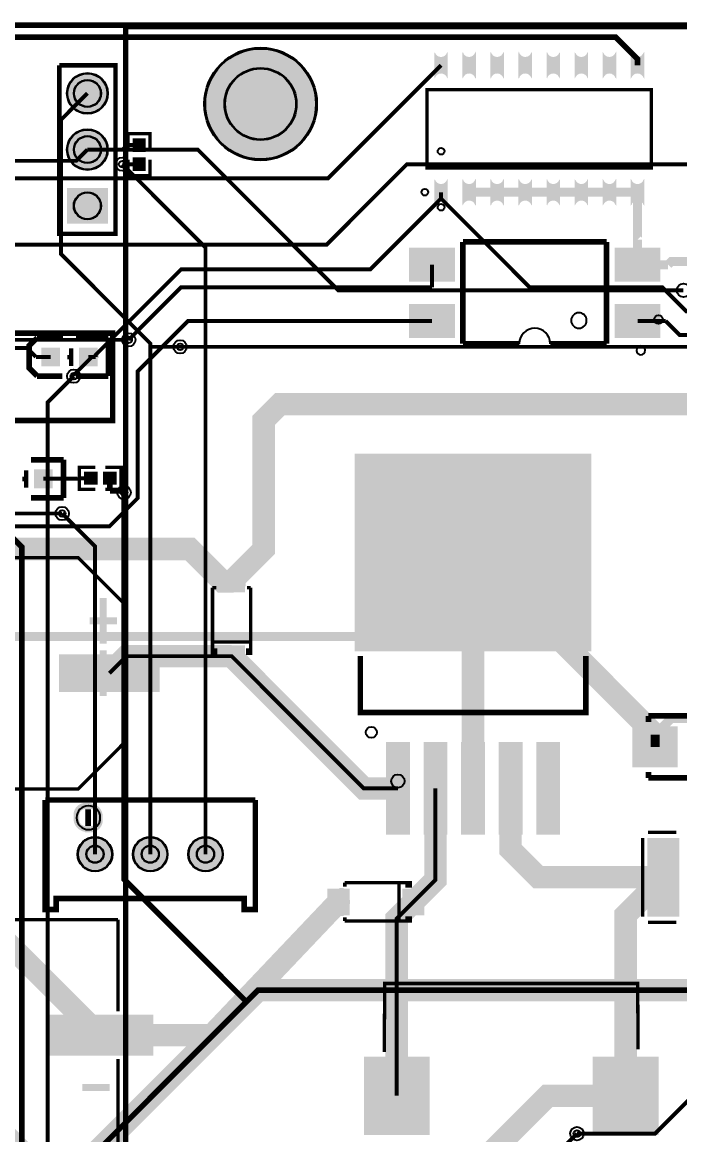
# Model space of a CAD drawing. Header units: millimetres. Extents: x 0 to 210, y -1 to 136.
# Drawn here: x 23.4 to 53.2, y 85.5 to 135.8 of the extents above; entities that cross this region are included whole.
import ezdxf

# ---------------------------------------------------------------- set-up
doc = ezdxf.new("R2010")
doc.units = ezdxf.units.MM
for name, color, linetype, true_color in [('BoardOutLine', 7, 'Continuous', 0xff00ff), ('BottomLayer', 7, 'Continuous', 0x0000ff), ('BottomSolderMaskLayer', 7, 'Continuous', 0xaa00ff), ('Document', 7, 'Continuous', 0xffffff), ('Hole', 7, 'Continuous', 0x222222), ('Multi-Layer', 7, 'Continuous', 0xc0c0c0), ('TopLayer', 7, 'Continuous', 0xff0000), ('TopPasteMaskLayer', 7, 'Continuous', 0x808080), ('TopSilkLayer', 7, 'Continuous', 0xffcc00), ('TopSolderMaskLayer', 7, 'Continuous', 0x800080)]:
    doc.layers.add(name, color=color, linetype=linetype, true_color=true_color)

msp = doc.modelspace()

# ---------------------------------------------------------------- hatches: boundary and pattern name
at = {"layer": 'BottomSolderMaskLayer'}
for points in [[(31.651, 132.058, 1), (36.753, 132.058, 1)], [(25.439, 132.536, 1), (27.29, 132.536, 1)], [(25.439, 129.996, 1), (27.29, 129.996, 1)], [(25.436, 126.647), (25.436, 128.266), (27.294, 128.266), (27.294, 126.647)], [(25.922, 98.145, 1), (27.497, 98.145, 1)], [(28.423, 98.145, 1), (29.997, 98.145, 1)], [(30.922, 98.145, 1), (32.497, 98.145, 1)]]:
    msp.add_hatch(color=256, dxfattribs=at).paths.add_polyline_path(points)
at = {"layer": 'Document'}
for points in [[(26.212, 120.725), (26.873, 120.725), (26.873, 120.573), (26.212, 120.573)], [(26.488, 120.349), (26.488, 121.009), (26.64, 121.009), (26.64, 120.349)], [(24.359, 120.673), (25.019, 120.673), (25.019, 120.521), (24.359, 120.521)], [(24.18, 115.216), (24.841, 115.216), (24.841, 115.064), (24.18, 115.064)], [(24.456, 114.839), (24.456, 115.5), (24.608, 115.5), (24.608, 114.839)], [(32.795, 110.723), (32.984, 110.723), (32.984, 109.964), (32.795, 109.964)], [(32.258, 110.438), (33.522, 110.438), (33.522, 110.249), (32.258, 110.249)], [(27.237, 105.294), (27.237, 107.354), (26.928, 107.354), (26.928, 105.294)], [(32.798, 106.757), (32.987, 106.757), (32.987, 107.516), (32.798, 107.516)], [(27.701, 106.169), (27.701, 106.478), (26.465, 106.478), (26.465, 106.169)], [(26, 99.695), (26.001, 99.67), (26.004, 99.646), (26.009, 99.622), (26.017, 99.599), (26.026, 99.577), (26.037, 99.555), (26.05, 99.534), (26.065, 99.515), (26.082, 99.497), (26.1, 99.48), (26.119, 99.466), (26.14, 99.452), (26.161, 99.441), (26.184, 99.432), (26.207, 99.424), (26.231, 99.419), (26.255, 99.416), (26.28, 99.415), (26.28, 99.155), (26.244, 99.16), (26.208, 99.166), (26.174, 99.175), (26.139, 99.186), (26.106, 99.199), (26.073, 99.214), (26.041, 99.231), (26.01, 99.25), (25.981, 99.271), (25.952, 99.293), (25.926, 99.317), (25.9, 99.343), (25.877, 99.37), (25.854, 99.399), (25.834, 99.428), (25.816, 99.459), (25.799, 99.491), (25.784, 99.524), (25.772, 99.558), (25.761, 99.593), (25.752, 99.628), (25.746, 99.663), (25.742, 99.699), (25.74, 99.735), (25.74, 99.925), (25.741, 99.959), (25.744, 99.993), (25.749, 100.026), (25.757, 100.059), (25.766, 100.092), (25.778, 100.124), (25.791, 100.155), (25.806, 100.185), (25.824, 100.214), (25.843, 100.242), (25.864, 100.269), (25.886, 100.295), (25.91, 100.319), (25.935, 100.341), (25.962, 100.362), (25.99, 100.381), (26.02, 100.398), (26.05, 100.413), (26.081, 100.427), (26.113, 100.438), (26.145, 100.448), (26.178, 100.455), (26.212, 100.461), (26.246, 100.464), (26.28, 100.465), (26.28, 100.465), (26.275, 100.464), (26.271, 100.46), (26.27, 100.455), (26.27, 100.185), (26.246, 100.184), (26.223, 100.181), (26.2, 100.176), (26.177, 100.169), (26.156, 100.16), (26.135, 100.149), (26.115, 100.136), (26.096, 100.122), (26.079, 100.106), (26.063, 100.088), (26.048, 100.07), (26.036, 100.05), (26.025, 100.029), (26.016, 100.007), (26.009, 99.985), (26.004, 99.962), (26.001, 99.938), (26, 99.915), (26, 99.695)], [(26.51, 99.125), (26.51, 100.435), (26.51, 100.465), (26.28, 100.465), (26.272, 100.463), (26.266, 100.459), (26.261, 100.453), (26.26, 100.445), (26.26, 99.145), (26.258, 99.14), (26.255, 99.136), (26.25, 99.135)], [(26.8, 99.905), (26.799, 99.929), (26.795, 99.954), (26.79, 99.977), (26.783, 100.001), (26.773, 100.023), (26.762, 100.045), (26.749, 100.065), (26.734, 100.085), (26.718, 100.103), (26.7, 100.119), (26.68, 100.134), (26.66, 100.147), (26.638, 100.159), (26.615, 100.168), (26.592, 100.175), (26.568, 100.181), (26.544, 100.184), (26.52, 100.185), (26.52, 100.445), (26.555, 100.44), (26.591, 100.433), (26.626, 100.424), (26.66, 100.413), (26.694, 100.4), (26.726, 100.385), (26.758, 100.368), (26.789, 100.35), (26.819, 100.329), (26.847, 100.306), (26.874, 100.282), (26.899, 100.257), (26.923, 100.23), (26.945, 100.201), (26.965, 100.171), (26.984, 100.14), (27, 100.108), (27.015, 100.075), (27.028, 100.042), (27.038, 100.007), (27.047, 99.972), (27.053, 99.937), (27.058, 99.901), (27.06, 99.865), (27.06, 99.675), (27.059, 99.641), (27.055, 99.607), (27.05, 99.574), (27.043, 99.541), (27.033, 99.508), (27.022, 99.476), (27.008, 99.445), (26.993, 99.415), (26.976, 99.386), (26.957, 99.358), (26.936, 99.331), (26.913, 99.305), (26.889, 99.281), (26.864, 99.259), (26.837, 99.238), (26.809, 99.219), (26.78, 99.202), (26.75, 99.186), (26.718, 99.173), (26.687, 99.161), (26.654, 99.152), (26.621, 99.144), (26.587, 99.139), (26.554, 99.136), (26.52, 99.135), (26.52, 99.135), (26.525, 99.136), (26.528, 99.14), (26.53, 99.145), (26.53, 99.415), (26.553, 99.416), (26.577, 99.419), (26.6, 99.424), (26.622, 99.431), (26.644, 99.44), (26.665, 99.451), (26.685, 99.464), (26.703, 99.478), (26.721, 99.494), (26.736, 99.511), (26.751, 99.53), (26.763, 99.55), (26.774, 99.571), (26.783, 99.593), (26.79, 99.615), (26.796, 99.638), (26.799, 99.661), (26.8, 99.685), (26.8, 99.905)], [(37.769, 95.351), (37.769, 96.615), (37.959, 96.615), (37.959, 95.351)], [(37.485, 95.888), (37.485, 96.078), (38.243, 96.078), (38.243, 95.888)], [(41.451, 95.891), (41.451, 96.081), (40.692, 96.081), (40.692, 95.891)], [(27.37, 90.12), (27.37, 89.811), (26.134, 89.811), (26.134, 90.12)]]:
    msp.add_hatch(color=256, dxfattribs=at).paths.add_polyline_path(points)
at = {"layer": 'Multi-Layer'}
for points in [[(25.465, 132.536, 1), (27.265, 132.536, 1)], [(25.465, 129.996, 1), (27.265, 129.996, 1)], [(25.465, 126.669), (25.465, 128.244), (27.265, 128.244), (27.265, 126.669)], [(25.948, 98.145, 1), (27.472, 98.145, 1)], [(28.448, 98.145, 1), (29.972, 98.145, 1)], [(30.948, 98.145, 1), (32.472, 98.145, 1)]]:
    msp.add_hatch(color=256, dxfattribs=at).paths.add_polyline_path(points)
at = {"layer": 'TopLayer'}
for points in [[(42.647, 134.402, -0.785398), (42.087, 134.402), (42.087, 133.217, -0.785398), (42.647, 133.217)], [(43.917, 134.402, -0.785398), (43.357, 134.402), (43.357, 133.217, -0.785398), (43.917, 133.217)], [(45.187, 134.402, -0.785398), (44.627, 134.402), (44.627, 133.217, -0.785398), (45.187, 133.217)], [(46.457, 134.402, -0.785398), (45.897, 134.402), (45.897, 133.217, -0.785398), (46.457, 133.217)], [(47.727, 134.402, -0.785398), (47.167, 134.402), (47.167, 133.217, -0.785398), (47.727, 133.217)], [(48.997, 134.402, -0.785398), (48.437, 134.402), (48.437, 133.217, -0.785398), (48.997, 133.217)], [(50.267, 134.402, -0.785398), (49.707, 134.402), (49.707, 133.217, -0.785398), (50.267, 133.217)], [(51.537, 134.402, -0.785398), (50.977, 134.402), (50.977, 133.217, -0.785398), (51.537, 133.217)], [(28.972, 129.918), (28.432, 129.918), (28.432, 130.483), (28.972, 130.483)], [(28.972, 129.618), (28.432, 129.618), (28.432, 129.052), (28.972, 129.052)], [(42.647, 128.657, -0.785398), (42.087, 128.657), (42.087, 127.472, -0.785398), (42.647, 127.472)], [(43.917, 128.657, -0.785398), (43.357, 128.657), (43.357, 127.472, -0.785398), (43.917, 127.472)], [(45.187, 128.657, -0.785398), (44.627, 128.657), (44.627, 127.472, -0.785398), (45.187, 127.472)], [(46.457, 128.657, -0.785398), (45.897, 128.657), (45.897, 127.472, -0.785398), (46.457, 127.472)], [(47.727, 128.657, -0.785398), (47.167, 128.657), (47.167, 127.472, -0.785398), (47.727, 127.472)], [(48.997, 128.657, -0.785398), (48.437, 128.657), (48.437, 127.472, -0.785398), (48.997, 127.472)], [(50.267, 128.657, -0.785398), (49.707, 128.657), (49.707, 127.472, -0.785398), (50.267, 127.472)], [(51.537, 128.657, -0.785398), (50.977, 128.657), (50.977, 127.472, -0.785398), (51.537, 127.472)], [(42.959, 125.541), (42.959, 124.041), (40.959, 124.041), (40.959, 125.541)], [(52.259, 125.541), (52.259, 124.041), (50.259, 124.041), (50.259, 125.541)], [(42.959, 123.001), (42.959, 121.501), (40.959, 121.501), (40.959, 123.001)], [(52.259, 123.001), (52.259, 121.501), (50.259, 121.501), (50.259, 123.001)], [(24.301, 120.224), (24.301, 121.024), (25.101, 121.024), (25.101, 120.224)], [(26.003, 120.224), (26.003, 121.024), (26.803, 121.024), (26.803, 120.224)], [(38.486, 116.229), (49.146, 116.229), (49.146, 107.339), (38.486, 107.339)], [(23.971, 114.715), (23.971, 115.515), (24.771, 115.515), (24.771, 114.715)], [(26.799, 115.407), (26.799, 114.867), (26.233, 114.867), (26.233, 115.407)], [(27.099, 115.407), (27.099, 114.867), (27.665, 114.867), (27.665, 115.407)], [(32.318, 110.005), (32.318, 110.955), (33.468, 110.955), (33.468, 110.005)], [(29.61, 105.499), (25.11, 105.499), (25.11, 107.149), (29.61, 107.149)], [(32.318, 106.62), (32.318, 107.57), (33.468, 107.57), (33.468, 106.62)], [(51.051, 103.896), (53.051, 103.896), (53.051, 102.096), (51.051, 102.096)], [(39.882, 99.117), (39.882, 103.117), (40.951, 103.117), (40.951, 99.117)], [(41.582, 99.117), (41.582, 103.117), (42.651, 103.117), (42.651, 99.117)], [(43.282, 99.117), (43.282, 103.117), (44.351, 103.117), (44.351, 99.117)], [(44.981, 99.117), (44.981, 103.117), (46.051, 103.117), (46.051, 99.117)], [(46.681, 99.117), (46.681, 103.117), (47.75, 103.117), (47.75, 99.117)], [(53.129, 98.853), (53.129, 95.354), (51.723, 95.354), (51.723, 98.853)], [(38.203, 95.411), (37.253, 95.411), (37.253, 96.561), (38.203, 96.561)], [(41.588, 95.411), (40.638, 95.411), (40.638, 96.561), (41.588, 96.561)], [(24.525, 90.866), (29.325, 90.866), (29.325, 89.066), (24.525, 89.066)], [(41.824, 85.474), (38.9, 85.474), (38.9, 88.974), (41.824, 88.974)], [(52.185, 85.474), (49.261, 85.474), (49.261, 88.974), (52.185, 88.974)]]:
    msp.add_hatch(color=256, dxfattribs=at).paths.add_polyline_path(points)
at = {"layer": 'TopPasteMaskLayer'}
for points in [[(42.647, 134.402, -0.785398), (42.087, 134.402), (42.087, 133.217, -0.785398), (42.647, 133.217)], [(43.917, 134.402, -0.785398), (43.357, 134.402), (43.357, 133.217, -0.785398), (43.917, 133.217)], [(45.187, 134.402, -0.785398), (44.627, 134.402), (44.627, 133.217, -0.785398), (45.187, 133.217)], [(46.457, 134.402, -0.785398), (45.897, 134.402), (45.897, 133.217, -0.785398), (46.457, 133.217)], [(47.727, 134.402, -0.785398), (47.167, 134.402), (47.167, 133.217, -0.785398), (47.727, 133.217)], [(48.997, 134.402, -0.785398), (48.437, 134.402), (48.437, 133.217, -0.785398), (48.997, 133.217)], [(50.267, 134.402, -0.785398), (49.707, 134.402), (49.707, 133.217, -0.785398), (50.267, 133.217)], [(51.537, 134.402, -0.785398), (50.977, 134.402), (50.977, 133.217, -0.785398), (51.537, 133.217)], [(28.932, 129.903), (28.472, 129.903), (28.432, 129.943), (28.432, 130.443), (28.472, 130.483), (28.932, 130.483), (28.972, 130.443), (28.972, 129.943)], [(28.932, 129.633), (28.472, 129.633), (28.432, 129.593), (28.432, 129.092), (28.472, 129.052), (28.932, 129.052), (28.972, 129.092), (28.972, 129.593)], [(42.647, 128.657, -0.785398), (42.087, 128.657), (42.087, 127.472, -0.785398), (42.647, 127.472)], [(43.917, 128.657, -0.785398), (43.357, 128.657), (43.357, 127.472, -0.785398), (43.917, 127.472)], [(45.187, 128.657, -0.785398), (44.627, 128.657), (44.627, 127.472, -0.785398), (45.187, 127.472)], [(46.457, 128.657, -0.785398), (45.897, 128.657), (45.897, 127.472, -0.785398), (46.457, 127.472)], [(47.727, 128.657, -0.785398), (47.167, 128.657), (47.167, 127.472, -0.785398), (47.727, 127.472)], [(48.997, 128.657, -0.785398), (48.437, 128.657), (48.437, 127.472, -0.785398), (48.997, 127.472)], [(50.267, 128.657, -0.785398), (49.707, 128.657), (49.707, 127.472, -0.785398), (50.267, 127.472)], [(51.537, 128.657, -0.785398), (50.977, 128.657), (50.977, 127.472, -0.785398), (51.537, 127.472)], [(42.959, 125.541), (42.959, 124.041), (40.959, 124.041), (40.959, 125.541)], [(52.259, 125.541), (52.259, 124.041), (50.259, 124.041), (50.259, 125.541)], [(42.959, 123.001), (42.959, 121.501), (40.959, 121.501), (40.959, 123.001)], [(52.259, 123.001), (52.259, 121.501), (50.259, 121.501), (50.259, 123.001)], [(24.301, 120.224), (24.301, 121.024), (25.101, 121.024), (25.101, 120.224)], [(26.003, 120.224), (26.003, 121.024), (26.803, 121.024), (26.803, 120.224)], [(38.486, 116.229), (49.146, 116.229), (49.146, 107.339), (38.486, 107.339)], [(23.971, 114.715), (23.971, 115.515), (24.771, 115.515), (24.771, 114.715)], [(26.814, 115.367), (26.814, 114.907), (26.774, 114.867), (26.273, 114.867), (26.233, 114.907), (26.233, 115.367), (26.273, 115.407), (26.774, 115.407)], [(27.084, 115.367), (27.084, 114.907), (27.124, 114.867), (27.625, 114.867), (27.665, 114.907), (27.665, 115.367), (27.625, 115.407), (27.124, 115.407)], [(32.318, 110.005), (32.318, 110.955), (33.468, 110.955), (33.468, 110.005)], [(29.61, 105.499), (25.11, 105.499), (25.11, 107.149), (29.61, 107.149)], [(32.318, 106.62), (32.318, 107.57), (33.468, 107.57), (33.468, 106.62)], [(51.051, 103.896), (53.051, 103.896), (53.051, 102.096), (51.051, 102.096)], [(39.882, 99.117), (39.882, 103.117), (40.951, 103.117), (40.951, 99.117)], [(41.582, 99.117), (41.582, 103.117), (42.651, 103.117), (42.651, 99.117)], [(43.282, 99.117), (43.282, 103.117), (44.351, 103.117), (44.351, 99.117)], [(44.981, 99.117), (44.981, 103.117), (46.051, 103.117), (46.051, 99.117)], [(46.681, 99.117), (46.681, 103.117), (47.75, 103.117), (47.75, 99.117)], [(53.129, 98.753), (53.129, 97.798), (53.029, 97.698), (52.751, 97.698), (52.651, 97.598), (52.651, 96.608), (52.751, 96.508), (53.029, 96.508), (53.129, 96.408), (53.129, 95.454), (53.029, 95.354), (51.823, 95.354), (51.723, 95.454), (51.723, 98.753), (51.823, 98.853), (53.029, 98.853)], [(38.203, 95.411), (37.253, 95.411), (37.253, 96.561), (38.203, 96.561)], [(41.588, 95.411), (40.638, 95.411), (40.638, 96.561), (41.588, 96.561)], [(24.525, 90.866), (29.325, 90.866), (29.325, 89.066), (24.525, 89.066)], [(41.824, 85.474), (38.9, 85.474), (38.9, 88.974), (41.824, 88.974)], [(52.185, 85.474), (49.261, 85.474), (49.261, 88.974), (52.185, 88.974)]]:
    msp.add_hatch(color=256, dxfattribs=at).paths.add_polyline_path(points)
at = {"layer": 'TopSilkLayer'}
for points in [[(27.237, 107.663), (27.237, 109.723), (26.928, 109.723), (26.928, 107.663)], [(27.701, 108.538), (27.701, 108.847), (26.465, 108.847), (26.465, 108.538)], [(31.95, 107.457), (32.245, 107.457), (32.245, 107.153), (31.95, 107.153)], [(33.835, 107.457), (33.54, 107.457), (33.54, 107.153), (33.835, 107.153)], [(40.75, 96.928), (40.75, 96.633), (41.055, 96.633), (41.055, 96.928)], [(40.75, 95.043), (40.75, 95.338), (41.055, 95.338), (41.055, 95.043)], [(27.37, 87.751), (27.37, 87.442), (26.134, 87.442), (26.134, 87.751)]]:
    msp.add_hatch(color=256, dxfattribs=at).paths.add_polyline_path(points)
at = {"layer": 'TopSolderMaskLayer'}
for points in [[(31.651, 132.058, 1), (36.753, 132.058, 1)], [(42.673, 134.419, -0.785398), (42.062, 134.419), (42.062, 133.2, -0.785398), (42.673, 133.2)], [(43.943, 134.419, -0.785398), (43.332, 134.419), (43.332, 133.2, -0.785398), (43.943, 133.2)], [(45.213, 134.419, -0.785398), (44.602, 134.419), (44.602, 133.2, -0.785398), (45.213, 133.2)], [(46.483, 134.419, -0.785398), (45.872, 134.419), (45.872, 133.2, -0.785398), (46.483, 133.2)], [(47.753, 134.419, -0.785398), (47.142, 134.419), (47.142, 133.2, -0.785398), (47.753, 133.2)], [(49.023, 134.419, -0.785398), (48.412, 134.419), (48.412, 133.2, -0.785398), (49.023, 133.2)], [(50.293, 134.419, -0.785398), (49.682, 134.419), (49.682, 133.2, -0.785398), (50.293, 133.2)], [(51.563, 134.419, -0.785398), (50.952, 134.419), (50.952, 133.2, -0.785398), (51.563, 133.2)], [(25.439, 132.536, 1), (27.29, 132.536, 1)], [(25.439, 129.996, 1), (27.29, 129.996, 1)], [(28.996, 129.891), (28.407, 129.891), (28.407, 130.51), (28.996, 130.51)], [(28.996, 129.644), (28.407, 129.644), (28.407, 129.026), (28.996, 129.026)], [(25.436, 126.647), (25.436, 128.266), (27.294, 128.266), (27.294, 126.647)], [(42.673, 128.675, -0.785398), (42.062, 128.675), (42.062, 127.455, -0.785398), (42.673, 127.455)], [(43.943, 128.675, -0.785398), (43.332, 128.675), (43.332, 127.455, -0.785398), (43.943, 127.455)], [(45.213, 128.675, -0.785398), (44.602, 128.675), (44.602, 127.455, -0.785398), (45.213, 127.455)], [(46.483, 128.675, -0.785398), (45.872, 128.675), (45.872, 127.455, -0.785398), (46.483, 127.455)], [(47.753, 128.675, -0.785398), (47.142, 128.675), (47.142, 127.455, -0.785398), (47.753, 127.455)], [(49.023, 128.675, -0.785398), (48.412, 128.675), (48.412, 127.455, -0.785398), (49.023, 127.455)], [(50.293, 128.675, -0.785398), (49.682, 128.675), (49.682, 127.455, -0.785398), (50.293, 127.455)], [(51.563, 128.675, -0.785398), (50.952, 128.675), (50.952, 127.455, -0.785398), (51.563, 127.455)], [(42.993, 125.561), (42.993, 124.022), (40.925, 124.022), (40.925, 125.561)], [(52.293, 125.561), (52.293, 124.022), (50.225, 124.022), (50.225, 125.561)], [(42.993, 123.02), (42.993, 121.482), (40.925, 121.482), (40.925, 123.02)], [(52.293, 123.02), (52.293, 121.482), (50.225, 121.482), (50.225, 123.02)], [(24.276, 120.198), (24.276, 121.049), (25.127, 121.049), (25.127, 120.198)], [(25.978, 120.198), (25.978, 121.049), (26.828, 121.049), (26.828, 120.198)], [(38.461, 116.255), (49.172, 116.255), (49.172, 107.314), (38.461, 107.314)], [(23.946, 114.689), (23.946, 115.54), (24.796, 115.54), (24.796, 114.689)], [(26.824, 115.433), (26.824, 114.842), (26.208, 114.842), (26.208, 115.433)], [(27.074, 115.433), (27.074, 114.842), (27.69, 114.842), (27.69, 115.433)], [(32.287, 109.984), (32.287, 110.976), (33.498, 110.976), (33.498, 109.984)], [(29.635, 105.473), (25.084, 105.473), (25.084, 107.174), (29.635, 107.174)], [(32.287, 106.599), (32.287, 107.591), (33.498, 107.591), (33.498, 106.599)], [(51.026, 103.922), (53.076, 103.922), (53.076, 102.071), (51.026, 102.071)], [(39.875, 99.022), (39.875, 103.212), (40.958, 103.212), (40.958, 99.022)], [(41.575, 99.022), (41.575, 103.212), (42.658, 103.212), (42.658, 99.022)], [(43.275, 99.022), (43.275, 103.212), (44.358, 103.212), (44.358, 99.022)], [(44.975, 99.022), (44.975, 103.212), (46.057, 103.212), (46.057, 99.022)], [(46.674, 99.022), (46.674, 103.212), (47.757, 103.212), (47.757, 99.022)], [(25.922, 98.145, 1), (27.497, 98.145, 1)], [(28.423, 98.145, 1), (29.997, 98.145, 1)], [(30.922, 98.145, 1), (32.497, 98.145, 1)], [(53.155, 98.878), (53.155, 95.328), (51.697, 95.328), (51.697, 98.878)], [(38.228, 95.385), (37.228, 95.385), (37.228, 96.586), (38.228, 96.586)], [(41.613, 95.385), (40.612, 95.385), (40.612, 96.586), (41.613, 96.586)], [(24.499, 90.891), (29.35, 90.891), (29.35, 89.041), (24.499, 89.041)], [(41.849, 85.448), (38.875, 85.448), (38.875, 88.999), (41.849, 88.999)], [(52.21, 85.448), (49.235, 85.448), (49.235, 88.999), (52.21, 88.999)]]:
    msp.add_hatch(color=256, dxfattribs=at).paths.add_polyline_path(points)

# ---------------------------------------------------------------- linework, layer by layer
at = {"layer": 'BoardOutLine', "const_width": 0.254}
msp.add_lwpolyline([(-0.086, 135.625), (209.914, 135.625), (209.914, -0.375), (-0.086, -0.375), (-0.086, 135.625)], close=True, dxfattribs=at)
at = {"layer": 'BottomLayer'}
for points, const_width in [([(29.21, 121.081), (29.21, 121.234), (25.165, 125.278), (25.165, 131.337), (26.365, 132.537)], 0.178), ([(26.365, 129.997), (31.36, 129.997), (37.725, 123.632), (53.338, 123.632)], 0.178), ([(31.71, 98.145), (31.71, 125.573), (27.947, 129.335)], 0.178), ([(9.4, 125.704), (9.73, 125.704), (23.393, 112.041), (23.393, 79.704)], 0.254), ([(16.655, 119.663), (18.389, 121.397), (28.232, 121.397)], 0.178), ([(29.21, 121.081), (30.561, 121.081)], 0.178), ([(29.21, 98.145), (29.21, 121.081)], 0.178), ([(42.418, 69.951), (41.146, 68.68), (39.256, 68.68), (32.181, 75.754), (28.163, 75.754), (24.562, 79.356), (24.562, 118.566), (25.749, 119.753)], 0.178), ([(33.562, 91.474), (28.025, 97.011), (28.025, 114.494)], 0.254), ([(26.71, 98.145), (26.71, 112.059), (25.223, 113.546)], 0.178), ([(48.519, 85.513), (52.051, 85.513), (64.411, 97.873), (64.411, 104.551), (65.819, 105.958), (69.031, 105.958), (92.049, 82.94), (92.049, 69.951)], 0.178), ([(61.697, 97.104), (56.591, 91.999), (34.087, 91.999), (25.933, 83.845), (25.933, 79.705)], 1.016), ([(61.697, 97.104), (56.591, 91.999), (34.087, 91.999), (33.562, 91.474)], 0.254), ([(33.562, 91.474), (25.933, 83.845), (25.933, 79.705)], 0.254)]:
    msp.add_lwpolyline(points, dxfattribs=dict(at, const_width=const_width))
at = {"layer": 'BottomSolderMaskLayer'}
for centre, radius in [((34.202, 132.058), 2.551), ((26.365, 132.536), 0.925), ((34.201, 132.058), 1.633), ((26.365, 132.536), 0.617), ((26.365, 129.996), 0.925), ((26.365, 129.996), 0.617), ((26.365, 127.456), 0.619), ((26.71, 98.145), 0.787), ((29.21, 98.145), 0.787), ((31.71, 98.145), 0.787), ((26.71, 98.145), 0.394), ((29.21, 98.145), 0.394), ((31.71, 98.145), 0.394)]:
    msp.add_circle(centre, radius, dxfattribs=at)
at = {"layer": 'Document'}
for centre, radius in [((42.367, 127.387), 0.15), ((52.209, 122.313), 0.2), ((40.416, 101.451), 0.3)]:
    msp.add_circle(centre, radius, dxfattribs=at)
at = {"layer": 'Hole'}
for centre in [(27.947, 129.335), (28.231, 121.397), (30.561, 121.081), (25.749, 119.753), (28.025, 114.494), (25.223, 113.546), (48.519, 85.513)]:
    msp.add_circle(centre, 0.152, dxfattribs=at)
at = {"layer": 'Multi-Layer'}
for centre, radius in [((34.202, 132.058), 2.5), ((26.365, 132.536), 0.9), ((34.201, 132.058), 1.6), ((26.365, 132.536), 0.6), ((26.365, 129.996), 0.9), ((26.365, 129.996), 0.6), ((27.947, 129.335), 0.305), ((26.365, 127.456), 0.6), ((53.338, 123.632), 0.305), ((28.231, 121.397), 0.305), ((30.561, 121.081), 0.305), ((25.749, 119.753), 0.305), ((28.025, 114.494), 0.305), ((25.223, 113.546), 0.305), ((26.71, 98.145), 0.762), ((29.21, 98.145), 0.762), ((31.71, 98.145), 0.762), ((26.71, 98.145), 0.381), ((29.21, 98.145), 0.381), ((31.71, 98.145), 0.381), ((48.519, 85.513), 0.305)]:
    msp.add_circle(centre, radius, dxfattribs=at)
at = {"layer": 'TopLayer'}
for points, const_width in [([(51.257, 133.81), (51.257, 134.095), (50.272, 135.08), (13.776, 135.08), (9.4, 130.704)], 0.254), ([(42.367, 133.81), (37.257, 128.699), (7.985, 128.699)], 0.178), ([(16.4, 130.704), (17.616, 129.488), (25.856, 129.488), (26.365, 129.997)], 0.178), ([(26.365, 129.997), (27.961, 129.997), (28.165, 130.201)], 0.178), ([(28.702, 130.201), (28.165, 130.201)], 0.178), ([(19.9, 125.704), (37.194, 125.704), (40.825, 129.335), (73.8, 129.335), (82.173, 120.962), (82.173, 117.445), (81.992, 117.265)], 0.178), ([(28.702, 129.335), (27.947, 129.335)], 0.178), ([(44.907, 128.065), (43.637, 128.065)], 0.406), ([(46.177, 128.065), (44.907, 128.065)], 0.406), ([(47.447, 128.065), (46.177, 128.065)], 0.406), ([(48.717, 128.065), (47.447, 128.065)], 0.406), ([(49.987, 128.065), (48.717, 128.065)], 0.406), ([(51.257, 128.065), (49.987, 128.065)], 0.406), ([(51.257, 128.065), (51.257, 125.925), (51.259, 125.923)], 0.406), ([(42.367, 127.784), (39.16, 124.577), (30.601, 124.577), (26.736, 120.713), (26.736, 120.624)], 0.178), ([(42.367, 128.065), (42.367, 127.784)], 0.178), ([(42.367, 127.784), (46.379, 123.773), (52.374, 123.773), (53.462, 122.685), (53.999, 122.685)], 0.178), ([(51.259, 124.792), (51.259, 125.923)], 0.406), ([(41.959, 124.792), (41.959, 123.775)], 0.178), ([(51.259, 124.792), (52.641, 124.792)], 0.406), ([(68.262, 124.256), (67.577, 124.941), (52.79, 124.941), (52.641, 124.792)], 0.406), ([(28.232, 121.397), (30.609, 123.775), (41.959, 123.775)], 0.178), ([(30.561, 121.081), (63.707, 121.081), (64.193, 121.568), (64.193, 121.848), (63.055, 122.986), (62.852, 122.986)], 0.178), ([(41.959, 122.252), (30.92, 122.252), (28.636, 119.967), (28.636, 114.236), (27.37, 112.97), (20.335, 112.97), (19.229, 114.076), (19.229, 114.327), (18.261, 115.294), (9.79, 115.294)], 0.178), ([(51.259, 122.252), (52.526, 122.252)], 0.178), ([(54.865, 121.611), (54.863, 121.609), (53.169, 121.609), (52.526, 122.252)], 0.178), ([(22.758, 121.031), (23.627, 121.031), (24.034, 120.624)], 0.178), ([(24.701, 120.624), (24.034, 120.624)], 0.178), ([(26.57, 120.624), (25.749, 119.803), (25.749, 119.753)], 0.178), ([(26.403, 120.624), (26.57, 120.624)], 0.178), ([(26.57, 120.624), (26.736, 120.624)], 0.178), ([(32.893, 110.481), (34.341, 111.929), (34.341, 117.755), (35.077, 118.491), (59.284, 118.491), (70.871, 106.904), (70.871, 105.871)], 1.016), ([(32.893, 110.481), (34.341, 111.929), (34.341, 117.755), (35.078, 118.491), (59.284, 118.491)], 0.406), ([(24.371, 115.115), (25.944, 115.115), (25.967, 115.138)], 0.178), ([(26.516, 115.138), (25.967, 115.138)], 0.178), ([(27.382, 115.138), (27.382, 114.562)], 0.254), ([(27.382, 114.562), (27.957, 114.562), (28.025, 114.494)], 0.254), ([(25.223, 113.546), (21.307, 113.546), (20.476, 114.377)], 0.178), ([(18.11, 113.558), (19.73, 111.938), (31.013, 111.938), (32.471, 110.481), (32.893, 110.481)], 1.016), ([(43.815, 111.786), (52.051, 103.549), (52.051, 102.997)], 1.016), ([(43.815, 101.118), (43.815, 111.786)], 1.016), ([(43.815, 107.496), (43.815, 111.786), (47.933, 107.668)], 0.406), ([(22.505, 111.938), (31.014, 111.938), (32.471, 110.481), (32.893, 110.481)], 0.406), ([(47.933, 107.668), (47.933, 107.668), (43.816, 111.784)], 0.406), ([(32.893, 110.48), (32.893, 110.48), (32.893, 110.481)], 0.406), ([(32.893, 110.481), (32.893, 110.481)], 0.406), ([(43.815, 107.496), (43.324, 107.987), (22.654, 107.987), (20.991, 106.324)], 0.406), ([(43.815, 101.118), (43.815, 107.496)], 0.406), ([(47.933, 107.668), (52.051, 103.55)], 0.406), ([(27.36, 106.325), (28.132, 107.096), (32.893, 107.096)], 1.016), ([(27.36, 106.324), (28.132, 107.096), (32.892, 107.096)], 0.178), ([(32.893, 107.096), (38.871, 101.118), (40.416, 101.118)], 1.016), ([(32.892, 107.096), (32.893, 107.096), (38.872, 101.118), (40.416, 101.118)], 0.178), ([(32.892, 107.096), (32.893, 107.095)], 0.178), ([(18.36, 106.325), (18.36, 98.532), (26.925, 89.967)], 1.016), ([(27.36, 106.324), (27.36, 106.324), (27.36, 106.324)], 0.178), ([(73.081, 104.28), (52.782, 104.28), (52.051, 103.55)], 0.406), ([(52.051, 103.55), (52.051, 102.997)], 0.406), ([(52.051, 102.996), (52.051, 102.997), (52.051, 102.997)], 0.406), ([(42.115, 101.118), (42.115, 96.989), (41.113, 95.987)], 1.016), ([(45.515, 101.118), (45.515, 98.351), (46.761, 97.104), (52.426, 97.104)], 1.016), ([(40.417, 101.117), (40.416, 101.118)], 0.178), ([(42.115, 101.117), (42.115, 96.989), (41.113, 95.986)], 0.178), ([(42.115, 101.118), (42.115, 101.117)], 0.178), ([(42.116, 101.117), (42.115, 101.117)], 0.178), ([(43.816, 101.117), (43.815, 101.118)], 0.406), ([(45.515, 101.118), (45.515, 99.734)], 0.406), ([(45.515, 99.734), (45.516, 99.735), (45.516, 101.117)], 0.406), ([(45.515, 99.734), (45.515, 98.351), (46.762, 97.104), (52.427, 97.104), (51.575, 96.253)], 0.406), ([(18.361, 98.531), (26.925, 89.967)], 0.406), ([(52.426, 97.104), (50.723, 95.401), (50.723, 87.224)], 1.016), ([(51.575, 96.253), (51.575, 96.253), (52.426, 97.103)], 0.406), ([(37.729, 95.987), (32.004, 89.967), (26.925, 89.967)], 1.016), ([(26.925, 89.967), (32.004, 89.967), (37.728, 95.986)], 0.406), ([(37.728, 95.986), (37.729, 95.987)], 0.406), ([(37.728, 95.986), (37.728, 95.986)], 0.406), ([(41.113, 95.987), (40.362, 95.235), (40.362, 87.224)], 1.016), ([(41.113, 95.986), (40.362, 95.235), (40.362, 91.229)], 0.178), ([(41.113, 95.986), (41.113, 95.986)], 0.178), ([(51.575, 96.253), (50.723, 95.401), (50.723, 87.224)], 0.406), ([(40.362, 91.229), (40.362, 87.224)], 0.178), ([(40.362, 91.229), (40.362, 91.229), (40.362, 87.224)], 0.178), ([(18.135, 89.967), (23.723, 84.379), (44.348, 84.379), (47.193, 87.224), (50.723, 87.224)], 1.016), ([(18.135, 89.967), (23.723, 84.379), (44.349, 84.379), (47.193, 87.224), (50.723, 87.224)], 0.406), ([(26.924, 89.966), (26.925, 89.967), (26.925, 89.967)], 0.406), ([(50.723, 87.224), (50.723, 87.224)], 0.406), ([(48.519, 85.513), (46.553, 83.547), (21.749, 83.547), (21.749, 83.546)], 0.178)]:
    msp.add_lwpolyline(points, dxfattribs=dict(at, const_width=const_width))
at = {"layer": 'TopSilkLayer'}
for points, const_width in [([(134.296, 64.201), (28.096, 64.201), (28.096, 135.566), (134.296, 135.566), (134.296, 64.201)], 0.254), ([(41.736, 129.166), (41.736, 132.709), (51.888, 132.709), (51.888, 129.166), (41.736, 129.166)], 0.152), ([(13.919, 121.692), (27.508, 121.692), (27.508, 117.755), (13.919, 117.755), (13.919, 121.692)], 0.254)]:
    msp.add_lwpolyline(points, close=True, dxfattribs=dict(at, const_width=const_width))
for points, const_width in [([(25.095, 128.091), (25.095, 126.186), (27.635, 126.186), (27.635, 133.806), (25.095, 133.806)], 0.203), ([(25.095, 133.806), (25.095, 128.091)], 0.203), ([(29.2, 129.994), (29.2, 130.712), (28.203, 130.712), (28.203, 129.994)], 0.152), ([(29.2, 129.542), (29.2, 128.824), (28.203, 128.824), (28.203, 129.542)], 0.152), ([(43.359, 121.221), (43.359, 125.821)], 0.254), ([(43.359, 125.821), (49.859, 125.821)], 0.254), ([(49.859, 125.821), (49.859, 121.221)], 0.254), ([(24.092, 119.76), (23.736, 120.116), (23.736, 121.132), (24.092, 121.487)], 0.254), ([(25.26, 121.487), (24.092, 121.487)], 0.254), ([(27.317, 121.487), (25.844, 121.487)], 0.254), ([(27.317, 119.76), (27.317, 121.487)], 0.254), ([(43.359, 121.221), (45.909, 121.221)], 0.254), ([(49.859, 121.221), (47.309, 121.221)], 0.254), ([(25.628, 120.616), (25.453, 120.616)], 0.203), ([(25.628, 120.217), (25.628, 121.005)], 0.203), ([(25.235, 119.76), (24.092, 119.76)], 0.254), ([(27.317, 119.76), (25.844, 119.76)], 0.254), ([(25.285, 115.978), (23.812, 115.978)], 0.254), ([(25.285, 114.251), (25.285, 115.978)], 0.254), ([(26.723, 115.636), (26.005, 115.636), (26.005, 114.639), (26.723, 114.639)], 0.152), ([(27.175, 115.636), (27.893, 115.636), (27.893, 114.639), (27.175, 114.639)], 0.152), ([(23.596, 115.107), (23.421, 115.107)], 0.203), ([(23.596, 114.708), (23.596, 115.496)], 0.203), ([(25.285, 114.251), (23.812, 114.251)], 0.254), ([(17.633, 107.176), (17.633, 111.55), (25.95, 111.55), (28.086, 109.414), (28.086, 107.176)], 0.152), ([(32.026, 107.381), (32.026, 110.194)], 0.152), ([(32.026, 110.194), (32.194, 110.194)], 0.152), ([(33.759, 110.194), (33.591, 110.194)], 0.152), ([(33.759, 107.381), (33.759, 110.194)], 0.152), ([(32.026, 107.738), (33.759, 107.738)], 0.152), ([(38.716, 107.05), (38.716, 107.108)], 0.254), ([(38.716, 107.05), (38.716, 104.55), (48.916, 104.55), (48.916, 107.108)], 0.254), ([(17.633, 105.471), (17.633, 101.097), (25.95, 101.097), (28.086, 103.234), (28.086, 105.471)], 0.152), ([(51.751, 104.396), (56.351, 104.396)], 0.254), ([(51.751, 104.396), (51.751, 104.127)], 0.254), ([(51.751, 101.865), (51.751, 101.596)], 0.254), ([(51.751, 101.596), (56.351, 101.596)], 0.254), ([(24.46, 100.595), (33.96, 100.595)], 0.254), ([(24.46, 100.595), (24.46, 95.695), (24.46, 95.645), (24.955, 95.645), (24.955, 96.145), (24.955, 96.145), (33.465, 96.145), (33.465, 96.145), (33.465, 95.645), (33.965, 95.645), (33.965, 95.695), (33.965, 100.595)], 0.254), ([(26.406, 99.415), (26.406, 99.796), (26.406, 100.177), (26.406, 99.796)], 0.254), ([(53.009, 99.135), (51.739, 99.135)], 0.152), ([(51.485, 95.325), (51.485, 98.881)], 0.152), ([(40.827, 96.852), (38.014, 96.852)], 0.152), ([(38.014, 96.852), (38.014, 96.684)], 0.152), ([(40.47, 95.12), (40.47, 96.852)], 0.152), ([(27.756, 95.192), (19.439, 95.192), (17.303, 93.056)], 0.152), ([(27.756, 91.046), (27.756, 95.192)], 0.152), ([(38.014, 95.12), (38.014, 95.288)], 0.152), ([(40.827, 95.12), (38.014, 95.12)], 0.152), ([(51.739, 95.071), (53.009, 95.071)], 0.152), ([(51.278, 89.325), (51.269, 92.3), (39.816, 92.3), (39.802, 89.205)], 0.152), ([(27.756, 84.74), (27.756, 88.886)], 0.152)]:
    msp.add_lwpolyline(points, dxfattribs=dict(at, const_width=const_width))
for centre, radius in [((42.367, 129.918), 0.15), ((41.635, 128.065), 0.15), ((39.216, 103.65), 0.25)]:
    msp.add_circle(centre, radius, dxfattribs=at)
for centre, radius, start, end in [((48.606, 122.271), 0.35, 270.4137, 270), ((46.61, 121.221), 0.701, 359.9626, 179.9626), ((51.408, 120.921), 0.2, 270.3638, 270), ((26.411, 99.796), 0.539, 90.5402, 89.4598)]:
    msp.add_arc(centre, radius, start, end, dxfattribs=at)
at = {"layer": 'TopSolderMaskLayer'}
for centre, radius in [((34.202, 132.058), 2.551), ((26.365, 132.536), 0.925), ((34.201, 132.058), 1.633), ((26.365, 132.536), 0.617), ((26.365, 129.996), 0.925), ((26.365, 129.996), 0.617), ((26.365, 127.456), 0.619), ((26.71, 98.145), 0.787), ((29.21, 98.145), 0.787), ((31.71, 98.145), 0.787), ((26.71, 98.145), 0.394), ((29.21, 98.145), 0.394), ((31.71, 98.145), 0.394)]:
    msp.add_circle(centre, radius, dxfattribs=at)

doc.saveas('drawing.dxf')
